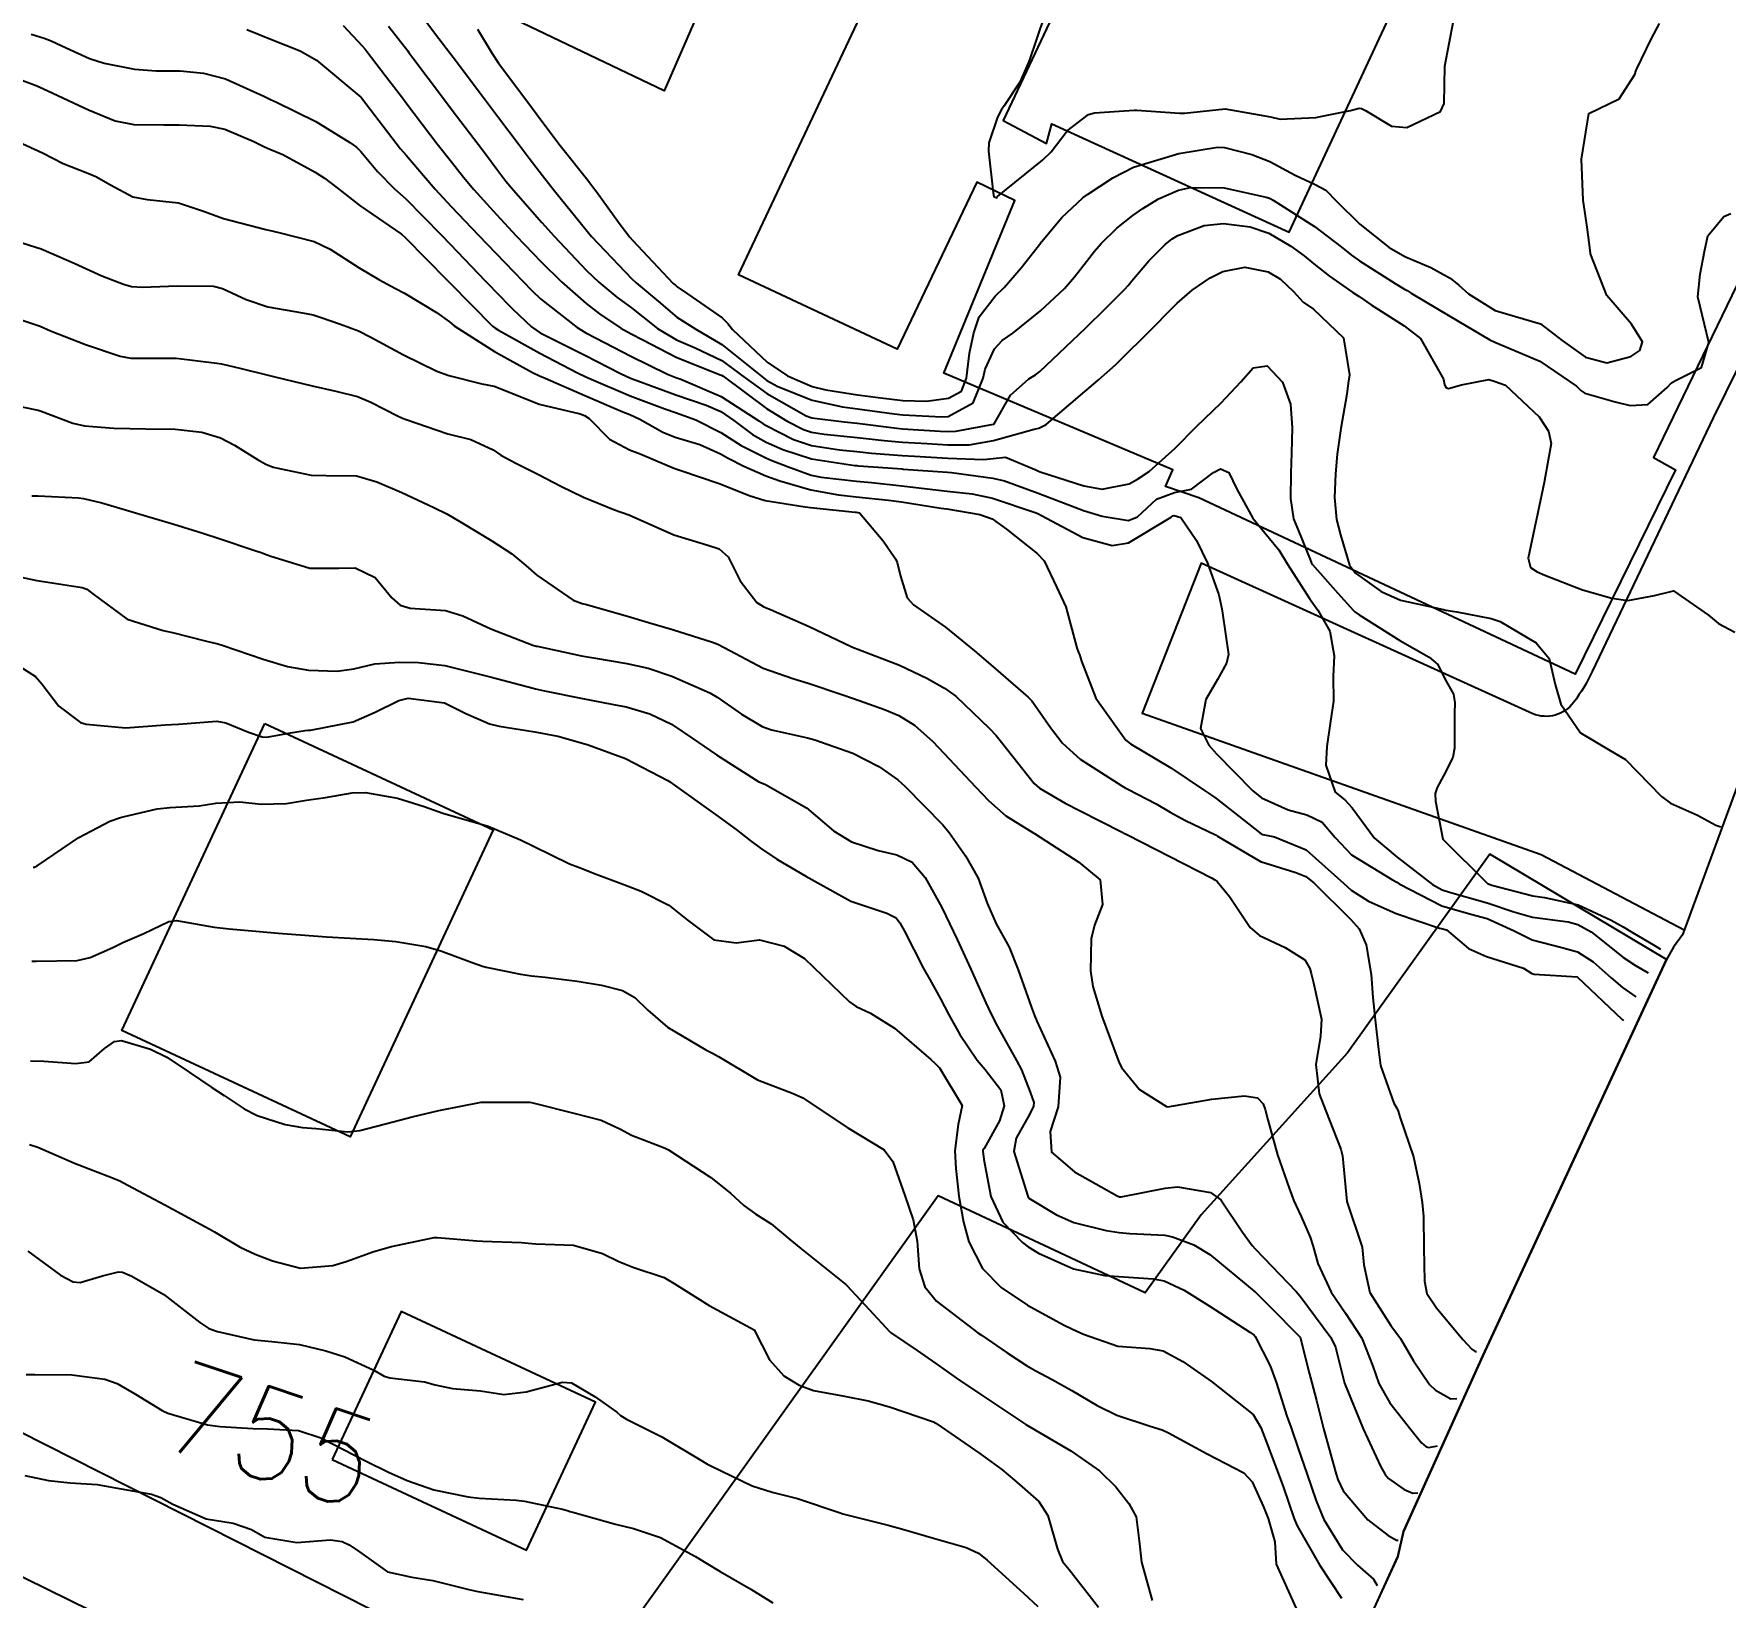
# Model space of a CAD drawing. Header units: metres. Extents: x 318500 to 325275, y 7408834 to 7428799.
# Drawn here: x 323340.6 to 323415, y 7418585.8 to 7418654.6 of the extents above; entities that cross this region are included whole.
import ezdxf
from ezdxf.enums import TextEntityAlignment as Align

# ---------------------------------------------------------------- set-up
doc = ezdxf.new("R2010")
doc.units = ezdxf.units.M
doc.header["$MEASUREMENT"] = 0
for name, color, linetype in [('Area', 45, 'Continuous'), ('Cotas', 45, 'Continuous'), ('Curvas de Nivel 1m', 11, 'Continuous'), ('Curvas de Nivel 5m', 15, 'Continuous'), ('Edificações', 30, 'Continuous'), ('Vias Primárias', 230, 'Continuous')]:
    doc.layers.add(name, color=color, linetype=linetype)
doc.styles.add('Style-STANDARD', font='STANDARD.shx')

msp = doc.modelspace()

# ---------------------------------------------------------------- linework, layer by layer
at = {"layer": 'Area'}
msp.add_lwpolyline([(323416.638, 7418624.364), (323413.169, 7418614.929), (323412.768, 7418614.376), (323412.467, 7418613.837), (323404.384, 7418596.399), (323400.884, 7418588.664), (323400.642, 7418587.575), (323395.802, 7418577.078)], dxfattribs=at)
at = {"layer": 'Curvas de Nivel 1m', "flags": 128}
for points, elevation in [([(323357.401, 7418655.747), (323358.445, 7418654.367), (323358.926, 7418653.731), (323359.067, 7418653.546), (323360.457, 7418651.709), (323361.029, 7418650.948), (323361.977, 7418649.685), (323362.422, 7418649.097), (323362.997, 7418648.341), (323363.526, 7418647.665), (323364.963, 7418645.883), (323365.167, 7418645.647), (323366.933, 7418643.793), (323367.123, 7418643.617), (323368.115, 7418642.796), (323368.915, 7418642.111), (323369.753, 7418641.582), (323370.9, 7418640.895), (323372.58, 7418639.545), (323372.877, 7418639.32), (323373.352, 7418639.054), (323374.864, 7418638.447), (323376.198, 7418638.158), (323376.859, 7418638.073), (323378.473, 7418637.849), (323378.855, 7418637.808), (323380.572, 7418637.717), (323380.855, 7418637.737), (323381.949, 7418638.333), (323382.396, 7418639.415), (323382.479, 7418639.821), (323382.9, 7418640.717), (323383.233, 7418641.077), (323383.694, 7418641.398), (323384.92, 7418642.377), (323385.967, 7418643.364), (323386.416, 7418643.88), (323386.948, 7418644.554), (323387.299, 7418645.002), (323387.585, 7418645.344), (323388.279, 7418646.028), (323388.979, 7418646.584), (323389.415, 7418646.892), (323390.108, 7418647.313), (323390.994, 7418647.696), (323391.518, 7418647.815), (323392.995, 7418647.795), (323394.851, 7418647.392), (323394.991, 7418647.342), (323395.054, 7418647.312), (323395.16, 7418647.247), (323396.973, 7418646.095), (323398.142, 7418645.202), (323398.597, 7418644.836), (323398.954, 7418644.585), (323400.526, 7418643.592), (323400.942, 7418643.34), (323401.051, 7418643.279), (323401.234, 7418643.166), (323402.925, 7418642.15), (323404.692, 7418641.113), (323404.908, 7418640.997), (323405.086, 7418640.929), (323406.896, 7418640.174), (323408.497, 7418639.066), (323408.693, 7418638.878), (323408.877, 7418638.764), (323410.208, 7418638.375), (323410.872, 7418638.217), (323411.638, 7418638.257), (323412.495, 7418639.014), (323412.682, 7418639.213), (323412.885, 7418639.338), (323414, 7418639.886), (323414.332, 7418640.989), (323414.135, 7418641.779), (323413.837, 7418642.997), (323413.95, 7418643.995), (323414.134, 7418644.992), (323414.28, 7418645.681), (323414.983, 7418646.53), (323415.298, 7418646.664)], 737), ([(323354.234, 7418654.945), (323355.073, 7418654.04), (323355.194, 7418653.901), (323355.288, 7418653.777), (323356.1, 7418652.719), (323356.839, 7418651.753), (323357.036, 7418651.492), (323358.375, 7418649.736), (323359.002, 7418648.939), (323359.534, 7418648.261), (323359.981, 7418647.715), (323360.974, 7418646.623), (323361.848, 7418645.687), (323362.943, 7418644.539), (323363.841, 7418643.661), (323364.921, 7418642.71), (323365.519, 7418642.244), (323366.455, 7418641.627), (323366.906, 7418641.374), (323367.414, 7418641.1), (323368.891, 7418640.346), (323370.826, 7418639.571), (323370.88, 7418639.55), (323370.947, 7418639.501), (323372.858, 7418638.091), (323373.772, 7418637.526), (323374.492, 7418637.161), (323374.845, 7418637.037), (323375.393, 7418636.956), (323376.843, 7418636.804), (323378.043, 7418636.673), (323378.841, 7418636.606), (323379.935, 7418636.538), (323380.841, 7418636.485), (323381.777, 7418636.484), (323382.843, 7418636.672), (323384.637, 7418637.172), (323384.848, 7418637.226), (323385.169, 7418637.375), (323386.872, 7418638.831), (323387.15, 7418639.073), (323387.473, 7418639.344), (323388.214, 7418640.013), (323388.9, 7418640.689), (323389.226, 7418641.004), (323389.555, 7418641.32), (323390.924, 7418642.717), (323391.595, 7418643.29), (323392.387, 7418643.83), (323392.943, 7418644.117), (323393.902, 7418644.304), (323394.943, 7418644.097), (323395.478, 7418643.782), (323396.046, 7418643.233), (323396.477, 7418642.771), (323396.929, 7418642.456), (323398.253, 7418641.2), (323398.521, 7418639.56), (323398.458, 7418639.196), (323398.391, 7418638.713), (323398.127, 7418637.201), (323397.967, 7418636.08), (323397.9, 7418635.204), (323397.857, 7418634.162), (323397.942, 7418633.203), (323398.114, 7418632.521), (323398.516, 7418631.194), (323398.775, 7418630.84), (323399.915, 7418630.026), (323400.757, 7418629.65), (323402.656, 7418629.237), (323402.751, 7418629.213), (323403.236, 7418629.133), (323404.746, 7418628.85), (323405.139, 7418628.711), (323406.73, 7418627.78), (323407.3, 7418627.081), (323407.571, 7418625.939), (323407.807, 7418625.073), (323408.681, 7418623.813), (323409.99, 7418623.04), (323410.664, 7418622.643), (323412.241, 7418621.014), (323412.637, 7418620.719), (323413.833, 7418620.193), (323414.628, 7418619.752), (323414.86, 7418619.67)], 739), ([(323356.232, 7418654.913), (323357.071, 7418653.817), (323357.124, 7418653.749), (323357.298, 7418653.517), (323358.644, 7418651.734), (323359.032, 7418651.214), (323360.171, 7418649.713), (323360.534, 7418649.235), (323360.999, 7418648.613), (323361.393, 7418648.093), (323361.721, 7418647.689), (323362.969, 7418646.271), (323363.52, 7418645.664), (323364.938, 7418644.164), (323365.477, 7418643.642), (323366.273, 7418642.979), (323366.919, 7418642.514), (323367.422, 7418642.119), (323368.064, 7418641.603), (323368.903, 7418641.102), (323369.72, 7418640.76), (323370.889, 7418640.192), (323371.756, 7418639.557), (323372.868, 7418638.745), (323374.606, 7418637.762), (323374.853, 7418637.68), (323376.276, 7418637.496), (323376.849, 7418637.433), (323378.598, 7418637.214), (323378.847, 7418637.192), (323380.501, 7418637.089), (323380.846, 7418637.068), (323381.193, 7418637.081), (323382.85, 7418637.398), (323382.876, 7418637.41), (323383.598, 7418638.671), (323384.402, 7418639.387), (323384.696, 7418639.569), (323384.885, 7418639.714), (323385.742, 7418640.523), (323386.613, 7418641.354), (323386.913, 7418641.639), (323387.777, 7418642.486), (323388.624, 7418643.333), (323388.769, 7418643.495), (323388.936, 7418643.71), (323389.679, 7418644.59), (323390.405, 7418645.308), (323390.716, 7418645.551), (323390.966, 7418645.705), (323392.115, 7418646.141), (323392.974, 7418646.233), (323394.15, 7418646.081), (323394.968, 7418645.799), (323395.937, 7418645.235), (323396.523, 7418644.796), (323396.952, 7418644.444), (323397.641, 7418643.903), (323398.665, 7418643.194), (323398.937, 7418643.013), (323399.465, 7418642.652), (323400.918, 7418641.724), (323401.642, 7418641.159), (323402.648, 7418639.379), (323402.702, 7418639.143), (323402.749, 7418639.012), (323402.878, 7418638.959), (323403.449, 7418639.131), (323404.639, 7418639.358), (323404.883, 7418639.293), (323405.374, 7418639.105), (323406.866, 7418637.717), (323407.115, 7418637.339), (323407.272, 7418637.084), (323407.387, 7418636.547), (323407.132, 7418635.085), (323407.085, 7418634.827), (323406.806, 7418633.508), (323406.734, 7418633.158), (323406.718, 7418633.091), (323406.384, 7418631.494), (323406.473, 7418631.093), (323406.777, 7418630.892), (323407.106, 7418630.754), (323408.766, 7418630.109), (323410.065, 7418629.736), (323410.759, 7418629.643), (323411.93, 7418629.851), (323412.766, 7418630.063), (323414.311, 7418628.987), (323414.745, 7418628.63), (323415.466, 7418628.243)], 738), ([(323360.147, 7418654.781), (323360.796, 7418653.704), (323361.064, 7418653.277), (323362.266, 7418651.682), (323363.025, 7418650.67), (323363.787, 7418649.662), (323364.995, 7418648.128), (323365.205, 7418647.86), (323365.362, 7418647.644), (323366.416, 7418646.181), (323366.852, 7418645.622), (323366.958, 7418645.497), (323368.76, 7418643.593), (323368.85, 7418643.512), (323368.929, 7418643.446), (323369.384, 7418643.127), (323370.915, 7418642.07), (323371.166, 7418641.82), (323371.371, 7418641.563), (323372.889, 7418640.118), (323373.785, 7418639.526), (323374.873, 7418639.054), (323375.469, 7418638.906), (323376.868, 7418638.694), (323377.777, 7418638.566), (323378.865, 7418638.439), (323379.894, 7418638.415), (323380.867, 7418638.542), (323381.443, 7418638.852), (323381.661, 7418639.422), (323381.791, 7418640.527), (323381.981, 7418641.419), (323382.221, 7418642.113), (323382.926, 7418643.025), (323383.318, 7418643.404), (323384.063, 7418644.273), (323384.929, 7418645.38), (323384.942, 7418645.399), (323384.961, 7418645.422), (323385.854, 7418646.489), (323386.779, 7418647.353), (323386.992, 7418647.505), (323388.098, 7418648.24), (323389.004, 7418648.705), (323391.01, 7418649.3), (323392.71, 7418649.579), (323393.014, 7418649.569), (323394.215, 7418649.258), (323395.007, 7418648.949), (323396.12, 7418648.352), (323396.997, 7418647.939), (323397.478, 7418647.693), (323397.948, 7418647.206), (323398.975, 7418646.197), (323400.255, 7418645.177), (323400.956, 7418644.78), (323402.093, 7418644.295), (323402.947, 7418643.814), (323403.328, 7418643.519), (323403.754, 7418643.128), (323404.929, 7418642.395), (323405.926, 7418642.099), (323406.921, 7418641.815), (323407.868, 7418641.076), (323408.899, 7418640.339), (323409.842, 7418640.1), (323410.9, 7418640.373), (323411.291, 7418640.64), (323411.412, 7418641.025), (323410.921, 7418641.793), (323409.834, 7418643.051), (323409.126, 7418644.89), (323409.102, 7418645.059), (323408.975, 7418646.06), (323408.831, 7418647.062), (323408.8, 7418647.256), (323408.724, 7418649.064), (323409.04, 7418651.06), (323410.378, 7418651.719), (323411.066, 7418652.788), (323411.13, 7418652.978), (323411.156, 7418653.039), (323411.784, 7418654.335), (323412.156, 7418655.024)], 736), ([(323340.499, 7418654.552), (323341.074, 7418654.381), (323341.377, 7418654.27), (323342.041, 7418653.955), (323343.063, 7418653.484), (323343.712, 7418653.278), (323345.057, 7418653.019), (323346.007, 7418652.949), (323347.056, 7418652.94), (323348.082, 7418652.847), (323349.051, 7418652.598), (323350.737, 7418651.835), (323351.038, 7418651.684), (323351.304, 7418651.559), (323353.024, 7418650.718), (323354.522, 7418649.787), (323354.812, 7418649.587), (323355.006, 7418649.396), (323355.745, 7418648.516), (323356.498, 7418647.757), (323356.983, 7418647.305), (323358.544, 7418645.734), (323358.954, 7418645.309), (323360.483, 7418643.707), (323360.703, 7418643.478), (323360.925, 7418643.249), (323361.691, 7418642.461), (323362.525, 7418641.676), (323362.906, 7418641.421), (323363.404, 7418641.164), (323364.892, 7418640.423), (323366.43, 7418639.627), (323366.877, 7418639.42), (323367.194, 7418639.297), (323368.866, 7418638.686), (323370.211, 7418638.225), (323370.856, 7418637.946), (323371.427, 7418637.561), (323372.24, 7418636.945), (323372.841, 7418636.608), (323373.583, 7418636.274), (323374.834, 7418635.875), (323376.743, 7418635.579), (323376.831, 7418635.57), (323376.905, 7418635.563), (323378.205, 7418635.469), (323378.829, 7418635.424), (323378.872, 7418635.417), (323380.828, 7418635.279), (323380.994, 7418635.262), (323382.824, 7418635.021), (323383.329, 7418634.896), (323384.815, 7418634.363), (323386.423, 7418633.738), (323386.804, 7418633.6), (323387.633, 7418633.342), (323388.797, 7418633.152), (323389.184, 7418633.324), (323390.029, 7418634.094), (323390.816, 7418634.385), (323391.567, 7418634.54), (323392.534, 7418635.274), (323392.832, 7418635.431), (323393.204, 7418635.266), (323393.552, 7418634.53), (323394.256, 7418633.255), (323394.794, 7418632.617), (323395.406, 7418631.86), (323395.783, 7418631.235), (323396.757, 7418629.719), (323397.117, 7418629.214), (323397.649, 7418628.294), (323397.843, 7418627.203), (323397.796, 7418626.289), (323397.81, 7418625.203), (323397.671, 7418624.219), (323397.517, 7418623.207), (323397.48, 7418622.385), (323397.883, 7418621.201), (323398.303, 7418620.861), (323398.633, 7418620.513), (323399.61, 7418619.18), (323400.608, 7418618.339), (323402.168, 7418617.146), (323402.586, 7418616.903), (323402.922, 7418616.798), (323404.578, 7418616.335), (323405.739, 7418615.932), (323406.569, 7418615.702), (323408.14, 7418615.493), (323408.565, 7418615.382), (323409.144, 7418615.051), (323409.936, 7418614.422), (323410.549, 7418613.94), (323411.103, 7418613.582), (323411.65, 7418613.25)], 741), ([(323339.054, 7418652.921), (323340.722, 7418652.296), (323341.043, 7418652.154), (323341.454, 7418651.964), (323343.029, 7418651.225), (323344.195, 7418650.75), (323345.02, 7418650.579), (323346.344, 7418650.573), (323347.02, 7418650.574), (323348.38, 7418650.509), (323349.018, 7418650.376), (323350.308, 7418649.841), (323350.777, 7418649.603), (323351.007, 7418649.502), (323351.572, 7418649.257), (323352.997, 7418648.492), (323353.415, 7418648.224), (323353.968, 7418647.795), (323354.978, 7418647.009), (323356.796, 7418645.752), (323356.958, 7418645.617), (323358.809, 7418643.731), (323358.929, 7418643.608), (323359.858, 7418642.655), (323360.809, 7418641.702), (323360.909, 7418641.628), (323361.071, 7418641.535), (323362.893, 7418640.514), (323364.538, 7418639.653), (323364.878, 7418639.491), (323365.148, 7418639.374), (323366.865, 7418638.648), (323368.383, 7418638.072), (323368.855, 7418637.906), (323369.751, 7418637.581), (323370.845, 7418637.026), (323371.742, 7418636.46), (323372.834, 7418635.915), (323373.101, 7418635.804), (323373.791, 7418635.526), (323374.825, 7418635.157), (323375.264, 7418635.065), (323376.821, 7418634.893), (323377.475, 7418634.825), (323378.818, 7418634.685), (323379.68, 7418634.584), (323380.815, 7418634.454), (323381.907, 7418634.325), (323382.811, 7418634.135), (323384.678, 7418633.505), (323384.801, 7418633.46), (323384.968, 7418633.377), (323386.786, 7418632.409), (323388.067, 7418632.051), (323388.783, 7418632.177), (323390.668, 7418633.302), (323390.743, 7418633.358), (323390.801, 7418633.375), (323391.094, 7418633.296), (323391.775, 7418632.27), (323392.272, 7418631.278), (323392.759, 7418629.891), (323392.897, 7418629.269), (323392.931, 7418629.084), (323393.186, 7418627.265), (323393.106, 7418626.876), (323392.709, 7418626.155), (323392.188, 7418625.278), (323391.953, 7418624.009), (323392.331, 7418623.275), (323392.664, 7418622.895), (323394.264, 7418621.254), (323394.637, 7418620.957), (323395.819, 7418620.419), (323396.63, 7418620.205), (323397.306, 7418619.889), (323397.882, 7418619.201), (323398.609, 7418618.438), (323400.414, 7418617.351), (323400.591, 7418617.244), (323400.706, 7418617.168), (323402.576, 7418616.202), (323403.856, 7418615.836), (323404.568, 7418615.639), (323405.755, 7418615.098), (323406.556, 7418614.702), (323407.854, 7418614.372), (323408.551, 7418614.176), (323409.237, 7418613.74), (323410.026, 7418613.038), (323410.534, 7418612.606), (323411.11, 7418612.2)], 742), ([(323339.595, 7418649.984), (323341.004, 7418649.334), (323341.916, 7418648.873), (323342.995, 7418648.447), (323343.354, 7418648.295), (323343.996, 7418647.925), (323344.982, 7418647.399), (323345.604, 7418647.281), (323346.979, 7418647.13), (323348.082, 7418646.765), (323348.969, 7418646.446), (323350.829, 7418645.965), (323350.962, 7418645.931), (323351.397, 7418645.826), (323352.954, 7418645.438), (323353.653, 7418645.096), (323354.937, 7418644.276), (323355.806, 7418643.767), (323356.537, 7418643.367), (323356.924, 7418643.154), (323358.341, 7418642.311), (323358.912, 7418641.903), (323359.005, 7418641.822), (323359.115, 7418641.727), (323360.893, 7418640.588), (323362.563, 7418639.675), (323362.878, 7418639.53), (323363.118, 7418639.426), (323364.865, 7418638.659), (323366.544, 7418637.936), (323366.853, 7418637.814), (323367.292, 7418637.613), (323368.296, 7418637.05), (323368.842, 7418636.828), (323369.921, 7418636.498), (323370.835, 7418636.089), (323371.176, 7418635.907), (323371.864, 7418635.554), (323372.824, 7418635.124), (323373.446, 7418634.905), (323374.815, 7418634.505), (323376.023, 7418634.286), (323376.811, 7418634.204), (323378.225, 7418634.053), (323378.808, 7418633.981), (323380.535, 7418633.703), (323380.803, 7418633.663), (323382.243, 7418633.416), (323382.797, 7418633.231), (323383.418, 7418632.773), (323384.775, 7418631.708), (323385.082, 7418631.375), (323385.626, 7418630.234), (323386.039, 7418629.361), (323386.518, 7418627.559), (323386.586, 7418627.352), (323386.627, 7418627.26), (323386.716, 7418626.973), (323387.359, 7418625.343), (323388.672, 7418623.492), (323388.883, 7418623.327), (323390.655, 7418622.272), (323392.132, 7418621.278), (323392.439, 7418621.074), (323392.637, 7418620.939), (323394.077, 7418619.804), (323394.621, 7418619.367), (323394.704, 7418619.332), (323395.217, 7418619.241), (323396.612, 7418618.663), (323398.244, 7418617.195), (323398.586, 7418616.891), (323399.348, 7418616.413), (323400.57, 7418615.862), (323402.482, 7418615.22), (323402.561, 7418615.2), (323402.783, 7418615.137), (323403.758, 7418614.328), (323404.549, 7418613.966), (323406.173, 7418613.464), (323406.541, 7418613.225), (323406.641, 7418613.188), (323408.54, 7418613.071), (323410.512, 7418611.193), (323410.57, 7418611.15)], 743), ([(323339.314, 7418645.627), (323340.947, 7418645.114), (323342.4, 7418644.486), (323342.934, 7418644.234), (323343.616, 7418643.93), (323344.561, 7418643.55), (323344.925, 7418643.447), (323345.408, 7418643.422), (323346.926, 7418643.489), (323348.525, 7418643.465), (323348.925, 7418643.365), (323349.959, 7418642.883), (323350.917, 7418642.561), (323352.436, 7418642.293), (323352.914, 7418642.2), (323353.213, 7418642.105), (323354.119, 7418641.792), (323354.906, 7418641.497), (323355.445, 7418641.229), (323356.891, 7418640.451), (323358.353, 7418639.735), (323358.877, 7418639.533), (323360.34, 7418639.176), (323360.87, 7418639.065), (323361.872, 7418638.677), (323362.859, 7418638.28), (323364.657, 7418637.848), (323364.852, 7418637.784), (323365.063, 7418637.647), (323365.947, 7418636.739), (323366.837, 7418636.27), (323367.308, 7418636.086), (323368.479, 7418635.595), (323368.828, 7418635.449), (323369.048, 7418635.367), (323370.818, 7418634.772), (323372.099, 7418634.262), (323372.808, 7418634.042), (323374.558, 7418633.759), (323374.803, 7418633.73), (323376.769, 7418633.522), (323376.8, 7418633.517), (323376.957, 7418633.488), (323377.998, 7418632.256), (323378.543, 7418631.463), (323378.611, 7418631.305), (323378.762, 7418630.7), (323379.055, 7418629.758), (323379.335, 7418629.451), (323380.735, 7418628.458), (323382.008, 7418627.417), (323382.711, 7418626.827), (323384.374, 7418625.385), (323384.529, 7418625.223), (323384.686, 7418625.018), (323385.359, 7418624.048), (323385.887, 7418623.362), (323386.66, 7418622.655), (323388.494, 7418621.48), (323388.641, 7418621.394), (323388.76, 7418621.328), (323390.007, 7418620.683), (323390.63, 7418620.328), (323391.291, 7418619.954), (323392.621, 7418619.32), (323392.711, 7418619.269), (323394.604, 7418618.157), (323396.159, 7418617.664), (323396.594, 7418617.498), (323396.941, 7418617.215), (323398.566, 7418615.594), (323398.946, 7418615.186), (323399.245, 7418614.491), (323399.469, 7418613.181), (323399.543, 7418612.162), (323399.639, 7418611.179), (323399.789, 7418609.879), (323399.872, 7418609.176), (323400.464, 7418607.521), (323400.596, 7418607.303), (323400.658, 7418607.167), (323400.747, 7418606.875), (323401.333, 7418605.156), (323401.583, 7418603.982), (323401.719, 7418603.15), (323401.774, 7418602.53), (323401.788, 7418601.149), (323401.821, 7418599.685), (323401.917, 7418599.146), (323402.341, 7418598.508), (323403.503, 7418597.122), (323403.893, 7418596.693), (323404.051, 7418596.59), (323404.1, 7418596.59)], 744), ([(323338.856, 7418638.41), (323340.809, 7418638.012), (323340.85, 7418638.003), (323340.938, 7418637.969), (323342.341, 7418637.443), (323342.844, 7418637.317), (323344.14, 7418637.217), (323344.843, 7418637.202), (323345.553, 7418637.193), (323346.843, 7418637.176), (323348.012, 7418637.042), (323348.839, 7418636.793), (323349.456, 7418636.471), (323350.463, 7418635.836), (323350.827, 7418635.632), (323351.152, 7418635.5), (323352.82, 7418635.154), (323353.479, 7418635.141), (323354.82, 7418635.115), (323355.72, 7418634.863), (323356.81, 7418634.383), (323358.229, 7418633.736), (323358.796, 7418633.448), (323359.438, 7418633.072), (323360.778, 7418632.262), (323361.652, 7418631.687), (323362.266, 7418631.178), (323362.761, 7418630.748), (323364.351, 7418629.654), (323364.748, 7418629.51), (323364.936, 7418629.458), (323366.74, 7418628.942), (323367.675, 7418628.667), (323368.731, 7418628.355), (323370.491, 7418627.804), (323370.722, 7418627.718), (323370.998, 7418627.566), (323372.707, 7418626.652), (323374.022, 7418626.198), (323374.697, 7418626.005), (323376.175, 7418625.495), (323376.688, 7418625.32), (323378.049, 7418624.835), (323378.681, 7418624.569), (323379.376, 7418624.148), (323380.174, 7418623.437), (323380.662, 7418622.923), (323382.067, 7418621.416), (323382.634, 7418620.829), (323383.398, 7418620.168), (323384.62, 7418619.398), (323384.653, 7418619.38), (323386.602, 7418618.12), (323387.545, 7418617.34), (323387.649, 7418616.265), (323387.289, 7418615.343), (323387.153, 7418614.745), (323387.113, 7418613.344), (323387.217, 7418612.656), (323387.621, 7418611.339), (323388.288, 7418609.527), (323388.368, 7418609.331), (323388.478, 7418609.085), (323389.269, 7418608.119), (323390.461, 7418607.37), (323390.522, 7418607.361), (323392.464, 7418607.697), (323393.888, 7418607.834), (323394.465, 7418607.751), (323394.709, 7418607.492), (323394.797, 7418607.245), (323394.919, 7418606.777), (323395.347, 7418605.236), (323395.853, 7418603.783), (323396.071, 7418603.225), (323396.173, 7418602.999), (323396.393, 7418602.529), (323396.784, 7418601.614), (323396.91, 7418601.212), (323397.117, 7418600.461), (323397.701, 7418599.2), (323398.336, 7418598.277), (323399.063, 7418597.183), (323399.545, 7418595.941), (323399.804, 7418595.175), (323400.287, 7418594.325), (323401.213, 7418593.156), (323401.684, 7418592.572), (323401.883, 7418592.391), (323402, 7418592.366), (323402.38, 7418592.44)], 746), ([(323340.537, 7418634.24), (323340.804, 7418634.239), (323342.585, 7418634.161), (323342.803, 7418634.128), (323343.614, 7418633.928), (323344.795, 7418633.587), (323345.246, 7418633.453), (323346.787, 7418632.994), (323348.051, 7418632.601), (323348.777, 7418632.359), (323350.342, 7418631.836), (323350.664, 7418631.727), (323350.769, 7418631.689), (323350.998, 7418631.598), (323352.762, 7418631.053), (323354.037, 7418631.065), (323354.763, 7418631.078), (323355.639, 7418630.647), (323356.377, 7418629.756), (323356.745, 7418629.433), (323357.185, 7418629.304), (323358.742, 7418629.194), (323359.501, 7418628.956), (323360.73, 7418628.39), (323362.577, 7418627.672), (323362.719, 7418627.632), (323362.768, 7418627.621), (323364.713, 7418627.207), (323365.245, 7418627.109), (323366.709, 7418626.86), (323367.659, 7418626.653), (323368.701, 7418626.314), (323370.365, 7418625.573), (323370.688, 7418625.379), (323371.757, 7418624.63), (323372.675, 7418624.085), (323373.08, 7418623.94), (323374.671, 7418623.588), (323374.989, 7418623.507), (323376.661, 7418622.923), (323377.799, 7418622.327), (323378.644, 7418621.745), (323378.965, 7418621.455), (323380.615, 7418619.76), (323380.899, 7418619.427), (323381.616, 7418618.404), (323382.168, 7418617.414), (323382.574, 7418616.322), (323382.971, 7418615.404), (323383.54, 7418614.385), (323383.928, 7418613.389), (323384.515, 7418611.723), (323384.651, 7418611.378), (323384.762, 7418611.121), (323385.568, 7418609.364), (323385.78, 7418608.667), (323385.689, 7418607.362), (323385.34, 7418606.263), (323385.399, 7418605.365), (323386.417, 7418604.501), (323388.29, 7418603.443), (323388.401, 7418603.399), (323388.472, 7418603.4), (323390.407, 7418603.783), (323390.95, 7418603.834), (323392.405, 7418603.59), (323392.85, 7418603.266), (323393.8, 7418601.842), (323394.235, 7418601.251), (323394.378, 7418601.089), (323396.171, 7418599.223), (323396.347, 7418599.021), (323397.7, 7418597.199), (323397.896, 7418596.777), (323398.3, 7418595.19), (323399.115, 7418593.182), (323399.875, 7418591.545), (323400.083, 7418591.172), (323400.238, 7418590.996), (323400.916, 7418590.518), (323401.3, 7418590.356), (323401.52, 7418590.37)], 747), ([(323340.067, 7418630.667), (323340.755, 7418630.518), (323341.236, 7418630.444), (323342.753, 7418630.206), (323342.951, 7418630.136), (323343.221, 7418629.933), (323344.734, 7418628.811), (323346.311, 7418628.31), (323346.725, 7418628.23), (323348.166, 7418627.868), (323348.718, 7418627.729), (323348.91, 7418627.665), (323350.708, 7418627.055), (323351.786, 7418626.737), (323352.701, 7418626.575), (323353.964, 7418626.529), (323354.703, 7418626.629), (323355.628, 7418626.844), (323356.708, 7418626.927), (323357.542, 7418626.907), (323358.706, 7418626.771), (323359.945, 7418626.468), (323360.699, 7418626.273), (323362.587, 7418625.776), (323362.691, 7418625.747), (323363.086, 7418625.666), (323364.687, 7418625.344), (323366.123, 7418625.067), (323366.683, 7418624.951), (323367.726, 7418624.65), (323368.676, 7418624.196), (323369.592, 7418623.581), (323370.659, 7418622.838), (323372.52, 7418621.663), (323372.641, 7418621.607), (323372.823, 7418621.537), (323374.625, 7418620.513), (323375.805, 7418619.498), (323376.605, 7418619.018), (323377.771, 7418618.642), (323378.6, 7418618.45), (323379.274, 7418618.127), (323379.844, 7418617.441), (323380.57, 7418616.123), (323380.917, 7418615.426), (323381.252, 7418614.724), (323381.85, 7418613.417), (323382.518, 7418611.932), (323382.759, 7418611.406), (323383.018, 7418610.887), (323383.863, 7418609.389), (323384.076, 7418608.986), (323384.466, 7418607.999), (323384.624, 7418607.54), (323384.612, 7418607.378), (323384.455, 7418607.05), (323383.851, 7418605.977), (323383.748, 7418605.39), (323384.354, 7418603.428), (323384.37, 7418603.38), (323384.379, 7418603.359), (323384.4, 7418603.342), (323385.628, 7418602.597), (323386.389, 7418602.272), (323387.804, 7418601.918), (323388.385, 7418601.825), (323388.849, 7418601.787), (323390.384, 7418601.705), (323390.725, 7418601.636), (323391.671, 7418601.281), (323392.374, 7418600.859), (323394.326, 7418599.25), (323394.35, 7418599.226), (323395.007, 7418598.573), (323396.32, 7418597.253), (323396.34, 7418597.22), (323396.747, 7418595.656), (323396.863, 7418595.212), (323397.06, 7418594.436), (323397.377, 7418593.203), (323397.79, 7418591.654), (323397.928, 7418591.195), (323398.007, 7418590.963), (323398.233, 7418590.457), (323399.328, 7418589.179), (323400.21, 7418588.492), (323400.581, 7418588.292), (323400.66, 7418588.29)], 748), ([(323339.841, 7418626.841), (323340.695, 7418626.289), (323340.971, 7418625.966), (323341.715, 7418624.99), (323342.673, 7418624.275), (323342.925, 7418624.188), (323344.671, 7418624.036), (323346.398, 7418624.167), (323346.673, 7418624.179), (323346.979, 7418624.192), (323348.675, 7418624.329), (323349.074, 7418624.254), (323350.06, 7418623.839), (323350.667, 7418623.634), (323350.869, 7418623.626), (323351.919, 7418623.818), (323352.559, 7418623.923), (323352.671, 7418623.932), (323352.797, 7418623.934), (323354.675, 7418624.291), (323355.643, 7418624.729), (323356.685, 7418625.243), (323357.099, 7418625.332), (323358.684, 7418625.128), (323359.628, 7418624.665), (323360.675, 7418624.208), (323361.094, 7418624.113), (323362.672, 7418623.863), (323363.681, 7418623.66), (323364.666, 7418623.391), (323365.02, 7418623.29), (323366.656, 7418622.691), (323368.521, 7418621.713), (323368.641, 7418621.64), (323368.709, 7418621.589), (323370.62, 7418620.213), (323371.528, 7418619.556), (323372.137, 7418619.079), (323372.602, 7418618.735), (323373.315, 7418618.247), (323374.59, 7418617.51), (323376.574, 7418616.404), (323378.158, 7418615.874), (323378.563, 7418615.666), (323378.722, 7418615.458), (323378.926, 7418615.083), (323379.769, 7418613.441), (323380.044, 7418612.957), (323380.517, 7418612.115), (323380.874, 7418611.426), (323381.374, 7418610.544), (323382.133, 7418609.413), (323382.476, 7418608.991), (323383.165, 7418608.098), (323383.324, 7418607.397), (323383.113, 7418606.738), (323382.432, 7418605.524), (323382.387, 7418605.454), (323382.382, 7418605.41), (323382.424, 7418605.038), (323382.739, 7418603.405), (323383.267, 7418602.275), (323384.129, 7418601.384), (323384.377, 7418601.2), (323384.824, 7418600.923), (323386.363, 7418600.228), (323387.755, 7418599.94), (323388.358, 7418599.888), (323389.871, 7418599.793), (323390.356, 7418599.696), (323391.244, 7418599.287), (323392.34, 7418598.599), (323394.134, 7418597.44), (323394.321, 7418597.302), (323394.367, 7418597.249), (323395.025, 7418595.957), (323395.293, 7418595.235), (323395.762, 7418593.744), (323395.946, 7418593.225), (323396.257, 7418592.326), (323396.632, 7418591.214), (323397.042, 7418590.021), (323397.385, 7418589.203), (323398.2, 7418587.861), (323398.869, 7418587.183), (323399.576, 7418586.571), (323399.73, 7418586.29)], 749), ([(323340.528, 7418613.765), (323340.725, 7418613.761), (323342.529, 7418613.8), (323343.104, 7418613.931), (323344.091, 7418614.362), (323344.54, 7418614.58), (323345.458, 7418614.989), (323346.554, 7418615.506), (323346.892, 7418615.548), (323348.551, 7418615.264), (323349.215, 7418615.185), (323350.549, 7418615.072), (323351.367, 7418615.003), (323352.546, 7418614.905), (323353.502, 7418614.839), (323354.545, 7418614.78), (323355.588, 7418614.721), (323356.543, 7418614.628), (323357.869, 7418614.408), (323358.537, 7418614.225), (323359.914, 7418613.709), (323360.368, 7418613.542), (323360.528, 7418613.497), (323362.041, 7418613.193), (323362.525, 7418613.125), (323363.126, 7418613.062), (323364.522, 7418612.892), (323365.602, 7418612.715), (323366.519, 7418612.477), (323367.064, 7418612.16), (323367.643, 7418611.603), (323368.499, 7418610.861), (323370.196, 7418609.861), (323370.482, 7418609.717), (323370.742, 7418609.566), (323372.465, 7418608.548), (323374.034, 7418607.939), (323374.454, 7418607.753), (323374.83, 7418607.506), (323376.444, 7418606.425), (323378.042, 7418605.466), (323378.422, 7418604.952), (323378.949, 7418603.452), (323379.319, 7418602.376), (323379.487, 7418601.443), (323379.584, 7418600.22), (323379.834, 7418599.438), (323380.341, 7418598.797), (323382.163, 7418597.412), (323382.319, 7418597.307), (323383.454, 7418596.536), (323384.306, 7418595.98), (323384.689, 7418595.759), (323385.428, 7418595.363), (323386.293, 7418594.879), (323387.411, 7418594.21), (323388.277, 7418593.781), (323389.736, 7418593.308), (323390.268, 7418593.141), (323390.556, 7418593.005), (323392.252, 7418592.091), (323393.87, 7418591.254), (323394.236, 7418590.848), (323394.735, 7418589.752), (323394.939, 7418589.239), (323395.232, 7418588.207), (323395.281, 7418587.234), (323396.161, 7418585.278)], 751), ([(323340.471, 7418609.385), (323341.064, 7418609.361), (323342.47, 7418609.266), (323343.062, 7418609.34), (323343.737, 7418609.921), (323344.166, 7418610.234), (323344.485, 7418610.268), (323345.753, 7418609.891), (323346.475, 7418609.535), (323347.457, 7418608.878), (323348.455, 7418608.209), (323348.994, 7418607.852), (323349.878, 7418607.272), (323350.442, 7418606.98), (323351.68, 7418606.575), (323352.436, 7418606.445), (323353.037, 7418606.402), (323354.435, 7418606.257), (323354.971, 7418606.308), (323356.439, 7418606.69), (323357.265, 7418606.919), (323358.445, 7418607.198), (323360.301, 7418607.555), (323360.449, 7418607.566), (323362.34, 7418607.562), (323362.449, 7418607.559), (323362.583, 7418607.534), (323364.444, 7418607.069), (323365.583, 7418606.775), (323366.437, 7418606.37), (323366.925, 7418606.102), (323368.254, 7418605.593), (323368.429, 7418605.529), (323368.554, 7418605.463), (323370.41, 7418604.248), (323371.282, 7418603.557), (323371.858, 7418603.014), (323372.391, 7418602.632), (323373.065, 7418602.208), (323373.891, 7418601.517), (323374.374, 7418601.118), (323376.134, 7418599.712), (323376.351, 7418599.533), (323376.399, 7418599.489), (323377.39, 7418598.419), (323378.282, 7418597.461), (323378.3, 7418597.44), (323378.32, 7418597.43), (323379.496, 7418596.626), (323380.306, 7418596.062), (323381.225, 7418595.421), (323382.289, 7418594.694), (323384.27, 7418593.38), (323386.253, 7418592.217), (323387.519, 7418591.337), (323388.233, 7418590.634), (323388.808, 7418589.904), (323389.12, 7418589.317), (323389.258, 7418588.261), (323389.361, 7418587.312), (323389.834, 7418585.636)], 752), ([(323340.426, 7418605.703), (323340.801, 7418605.58), (323342.414, 7418604.875), (323344.083, 7418604.237), (323344.403, 7418604.093), (323344.758, 7418603.905), (323346.387, 7418603.044), (323348.141, 7418602.095), (323348.372, 7418601.97), (323348.565, 7418601.857), (323349.701, 7418601.178), (323350.36, 7418600.868), (323351.12, 7418600.581), (323352.355, 7418600.255), (323353.774, 7418600.368), (323354.358, 7418600.553), (323355.584, 7418600.983), (323356.365, 7418601.213), (323358.24, 7418601.602), (323358.369, 7418601.609), (323360.121, 7418601.456), (323360.367, 7418601.44), (323362.084, 7418601.391), (323362.367, 7418601.354), (323362.711, 7418601.322), (323364.366, 7418601.269), (323365.637, 7418600.905), (323366.359, 7418600.552), (323367.026, 7418600.279), (323368.353, 7418599.846), (323368.803, 7418599.585), (323370.336, 7418598.618), (323372.32, 7418597.54), (323372.993, 7418596.216), (323373.63, 7418595.52), (323374.294, 7418595.103), (323374.926, 7418594.868), (323376.287, 7418594.623), (323377.338, 7418594.42), (323378.28, 7418594.156), (323380.208, 7418593.493), (323380.27, 7418593.456), (323380.311, 7418593.43), (323382.25, 7418592.1), (323383.217, 7418591.395), (323383.769, 7418590.921), (323384.232, 7418590.538), (323384.84, 7418589.985), (323385.237, 7418589.365), (323385.671, 7418587.885), (323385.887, 7418587.355), (323386.185, 7418586.996), (323387.464, 7418585.337)], 753), ([(323340.36, 7418601.007), (323341.799, 7418599.946), (323342.346, 7418599.659), (323342.658, 7418599.622), (323343.641, 7418599.921), (323344.352, 7418600.101), (323344.523, 7418600.079), (323344.933, 7418599.901), (323346.338, 7418599.093), (323347.92, 7418597.864), (323348.316, 7418597.6), (323348.7, 7418597.468), (323350.309, 7418597.101), (323351.094, 7418597.033), (323352.307, 7418596.902), (323353.468, 7418596.623), (323354.299, 7418596.354), (323355.575, 7418595.761), (323356.042, 7418595.509), (323356.287, 7418595.434), (323357.815, 7418595.256), (323358.284, 7418595.129), (323359.04, 7418594.955), (323360.282, 7418594.864), (323361.295, 7418594.7), (323362.281, 7418594.809), (323363.879, 7418595.239), (323364.286, 7418595.215), (323365.318, 7418594.591), (323366.273, 7418593.914), (323366.433, 7418593.779), (323366.7, 7418593.614), (323368.259, 7418592.829), (323370.039, 7418591.767), (323370.241, 7418591.648), (323370.405, 7418591.558), (323372.231, 7418590.679), (323373.106, 7418590.404), (323374.226, 7418590.119), (323376.105, 7418589.491), (323376.219, 7418589.448), (323376.276, 7418589.433), (323378.212, 7418588.942), (323378.908, 7418588.751), (323380.204, 7418588.372), (323381.643, 7418587.97), (323382.195, 7418587.719), (323382.574, 7418587.404), (323384.169, 7418585.954), (323384.797, 7418585.37)], 754), ([(323340.228, 7418591.127), (323341.265, 7418590.909), (323342.223, 7418590.811), (323343.406, 7418590.738), (323344.22, 7418590.588), (323345.796, 7418590.306), (323346.214, 7418590.157), (323346.744, 7418589.875), (323348.204, 7418589.229), (323349.397, 7418589.037), (323350.199, 7418588.753), (323350.79, 7418588.415), (323352.194, 7418588.183), (323353.675, 7418588.306), (323354.194, 7418588.221), (323354.501, 7418588.083), (323354.952, 7418587.769), (323356.177, 7418586.898), (323357.254, 7418586.654), (323358.172, 7418586.518), (323359.761, 7418586.109), (323360.165, 7418586.023), (323362.16, 7418585.67)], 756)]:
    msp.add_lwpolyline(points, dxfattribs=dict(at, elevation=elevation))
at = {"layer": 'Curvas de Nivel 5m', "flags": 128}
for points, elevation in [([(323385.09, 7418655.38), (323384.42, 7418653.39), (323384.003, 7418652.449), (323383.325, 7418651.406), (323383.204, 7418651.241), (323383.032, 7418650.902), (323382.649, 7418649.78), (323382.622, 7418649.414), (323382.834, 7418647.569), (323382.863, 7418647.411), (323382.989, 7418647.362), (323383.013, 7418647.386), (323383.032, 7418647.409), (323385.006, 7418649.019), (323385.384, 7418649.374), (323386.087, 7418650.302), (323387.035, 7418651.027), (323387.289, 7418651.094), (323389.038, 7418651.22), (323389.15, 7418651.217), (323391.037, 7418651.079), (323391.252, 7418651.082), (323393.04, 7418651.27), (323395.035, 7418650.913), (323395.459, 7418650.819), (323397.035, 7418650.885), (323397.311, 7418650.942), (323398.552, 7418651.205), (323398.947, 7418651.295), (323399.041, 7418651.289), (323399.222, 7418651.197), (323400.365, 7418650.509), (323401.033, 7418650.448), (323402.513, 7418651.148), (323402.681, 7418651.51), (323402.713, 7418653.145), (323403.09, 7418655.14)], 735), ([(323349.993, 7418654.76), (323351.075, 7418654.327), (323352.34, 7418653.817), (323353.064, 7418653.408), (323355.012, 7418651.78), (323355.04, 7418651.749), (323356.558, 7418649.757), (323356.761, 7418649.507), (323357.005, 7418649.228), (323358.285, 7418647.737), (323358.979, 7418646.979), (323360.191, 7418645.712), (323360.948, 7418644.919), (323362.14, 7418643.682), (323362.528, 7418643.278), (323362.922, 7418642.907), (323364.522, 7418641.654), (323364.907, 7418641.422), (323365.36, 7418641.186), (323366.891, 7418640.383), (323368.508, 7418639.596), (323368.878, 7418639.446), (323369.094, 7418639.37), (323370.866, 7418638.607), (323372.527, 7418637.545), (323372.716, 7418637.409), (323372.848, 7418637.331), (323374.045, 7418636.724), (323374.839, 7418636.457), (323376.069, 7418636.267), (323376.837, 7418636.188), (323377.478, 7418636.122), (323378.836, 7418636.017), (323379.371, 7418635.987), (323380.835, 7418635.898), (323382.413, 7418635.835), (323382.835, 7418635.887), (323383.374, 7418635.94), (323384.712, 7418635.382), (323384.829, 7418635.331), (323384.904, 7418635.304), (323386.82, 7418634.689), (323387.624, 7418634.536), (323388.822, 7418634.776), (323389.179, 7418634.971), (323389.697, 7418635.317), (323390.84, 7418636.337), (323391.782, 7418637.286), (323392.871, 7418638.337), (323393.728, 7418639.262), (323394.275, 7418639.87), (323394.891, 7418639.957), (323395.561, 7418639.24), (323395.915, 7418638.279), (323395.991, 7418637.233), (323395.957, 7418636.12), (323395.939, 7418635.233), (323395.921, 7418634.126), (323396.057, 7418633.231), (323396.275, 7418632.708), (323396.782, 7418631.445), (323396.841, 7418631.28), (323396.885, 7418631.218), (323398.002, 7418629.961), (323398.695, 7418629.191), (323398.749, 7418629.135), (323398.934, 7418629.001), (323400.731, 7418627.87), (323402.027, 7418627.15), (323402.395, 7418626.823), (323402.711, 7418626.196), (323403.086, 7418625.516), (323403.147, 7418625.133), (323403.142, 7418624.684), (323403.137, 7418623.133), (323403.064, 7418622.734), (323402.652, 7418621.926), (323402.374, 7418621.414), (323402.285, 7418621.145), (323402.301, 7418620.809), (323402.62, 7418619.14), (323404.591, 7418617.19), (323404.773, 7418617.108), (323406.583, 7418616.643), (323407.096, 7418616.569), (323408.578, 7418616.239), (323410.034, 7418615.572), (323410.564, 7418615.276), (323410.971, 7418615.026), (323411.972, 7418614.434), (323412.2, 7418614.3)], 740), ([(323340.109, 7418641.978), (323340.906, 7418641.701), (323341.359, 7418641.507), (323342.894, 7418640.896), (323344.416, 7418640.388), (323344.886, 7418640.305), (323346.476, 7418640.305), (323346.886, 7418640.297), (323348.668, 7418640.079), (323348.883, 7418640.045), (323349.737, 7418639.847), (323350.876, 7418639.563), (323351.221, 7418639.481), (323352.869, 7418639.079), (323353.912, 7418638.841), (323354.862, 7418638.611), (323355.456, 7418638.368), (323356.654, 7418637.753), (323356.785, 7418637.687), (323356.849, 7418637.656), (323357.001, 7418637.596), (323358.842, 7418636.969), (323359.843, 7418636.718), (323360.836, 7418636.262), (323361.176, 7418636.037), (323361.833, 7418635.685), (323362.823, 7418635.187), (323363.805, 7418634.67), (323364.808, 7418634.189), (323366.165, 7418633.63), (323366.797, 7418633.399), (323367.167, 7418633.242), (323368.784, 7418632.53), (323370.282, 7418632.07), (323370.775, 7418631.911), (323371.174, 7418631.564), (323371.708, 7418630.504), (323372.429, 7418629.545), (323372.747, 7418629.362), (323373.04, 7418629.241), (323374.735, 7418628.488), (323376.613, 7418627.6), (323376.721, 7418627.55), (323376.882, 7418627.488), (323378.71, 7418626.794), (323379.917, 7418626.226), (323380.695, 7418625.782), (323381.185, 7418625.425), (323382.676, 7418624.004), (323382.96, 7418623.693), (323383.196, 7418623.402), (323384.643, 7418621.58), (323384.876, 7418621.376), (323385.998, 7418620.724), (323386.63, 7418620.393), (323388.504, 7418619.449), (323388.621, 7418619.39), (323388.661, 7418619.37), (323388.74, 7418619.328), (323390.606, 7418618.366), (323392.436, 7418617.429), (323392.591, 7418617.348), (323392.698, 7418617.269), (323393.236, 7418616.608), (323394.147, 7418615.254), (323394.557, 7418614.9), (323395.679, 7418614.361), (323396.546, 7418613.827), (323396.77, 7418613.444), (323396.835, 7418613.216), (323396.935, 7418612.813), (323397.287, 7418611.208), (323397.237, 7418610.471), (323397.033, 7418609.212), (323397.187, 7418607.929), (323397.457, 7418607.205), (323398.135, 7418605.494), (323398.206, 7418605.193), (323398.4, 7418603.19), (323399.077, 7418601.183), (323399.144, 7418600.407), (323399.406, 7418599.179), (323400.328, 7418597.737), (323400.753, 7418597.163), (323401.335, 7418596.179), (323402.041, 7418595.144), (323402.296, 7418594.889), (323402.978, 7418594.512), (323403.24, 7418594.52)], 745), ([(323340.589, 7418617.896), (323340.656, 7418617.902), (323340.763, 7418617.967), (323342.603, 7418619.205), (323343.971, 7418619.92), (323344.439, 7418620.086), (323344.613, 7418620.132), (323346.053, 7418620.462), (323346.62, 7418620.533), (323347.895, 7418620.596), (323348.623, 7418620.717), (323349.691, 7418620.776), (323350.623, 7418620.681), (323351.736, 7418620.706), (323352.625, 7418620.843), (323353.455, 7418620.971), (323354.631, 7418621.179), (323355.21, 7418621.192), (323356.628, 7418620.934), (323357.794, 7418620.566), (323358.618, 7418620.275), (323360.61, 7418619.7), (323362.03, 7418619.104), (323362.602, 7418618.824), (323364.197, 7418618.051), (323364.593, 7418617.903), (323364.779, 7418617.834), (323365.248, 7418617.64), (323366.583, 7418617.136), (323367.346, 7418616.841), (323368.57, 7418616.225), (323369.364, 7418615.582), (323370.547, 7418614.699), (323371.531, 7418614.57), (323372.547, 7418614.702), (323373.636, 7418614.431), (323374.535, 7418613.876), (323374.934, 7418613.506), (323376.515, 7418611.972), (323376.801, 7418611.774), (323377.442, 7418611.476), (323378.5, 7418610.822), (323380.098, 7418609.436), (323380.295, 7418609.25), (323380.476, 7418609.073), (323381.468, 7418607.42), (323381.292, 7418606.577), (323381.141, 7418605.423), (323381.192, 7418604.649), (323381.322, 7418603.421), (323381.534, 7418602.273), (323381.769, 7418601.416), (323382.363, 7418600.248), (323383.18, 7418599.398), (323384.339, 7418598.631), (323385.924, 7418597.758), (323386.323, 7418597.57), (323386.815, 7418597.345), (323388.315, 7418596.822), (323389.723, 7418596.718), (323390.313, 7418596.625), (323391.177, 7418596.155), (323392.301, 7418595.37), (323392.446, 7418595.269), (323394.278, 7418593.813), (323394.613, 7418593.245), (323394.831, 7418592.672), (323395.378, 7418591.233), (323395.608, 7418590.603), (323396.083, 7418589.222), (323396.215, 7418588.917), (323397.2, 7418587.205), (323398.168, 7418585.74)], 750), ([(323340.286, 7418595.574), (323340.665, 7418595.577), (323342.286, 7418595.56), (323343.74, 7418595.374), (323344.283, 7418595.174), (323345.091, 7418594.71), (323346.271, 7418593.992), (323346.519, 7418593.878), (323348.263, 7418593.368), (323348.826, 7418593.287), (323350.26, 7418593.196), (323350.898, 7418593.183), (323352.26, 7418593.119), (323353.255, 7418592.79), (323354.248, 7418592.281), (323355.24, 7418591.765), (323356.233, 7418591.28), (323357.055, 7418590.91), (323358.222, 7418590.501), (323359.731, 7418590.191), (323360.217, 7418590.141), (323361.844, 7418590.047), (323362.215, 7418590.009), (323363.88, 7418589.645), (323364.146, 7418589.578), (323364.209, 7418589.553), (323364.334, 7418589.513), (323366.211, 7418588.989), (323367.014, 7418588.802), (323368.202, 7418588.408), (323369.738, 7418587.567), (323370.186, 7418587.29), (323370.819, 7418586.915), (323372.169, 7418586.131), (323373.132, 7418585.525)], 755)]:
    msp.add_lwpolyline(points, dxfattribs=dict(at, elevation=elevation))
at = {"layer": 'Edificações'}
for points in [[(323368.113, 7418696.127), (323395.037, 7418683.31), (323405.54, 7418678.724), (323398.777, 7418663.849), (323391.178, 7418667.492), (323383.268, 7418650.763), (323385.181, 7418649.749), (323385.419, 7418650.606), (323395.858, 7418645.845), (323410.074, 7418676.378), (323415.953, 7418673.753)], [(323372.896, 7418662.483), (323368.358, 7418652.058), (323359.177, 7418656.464)], [(323420.948, 7418654.64), (323411.888, 7418635.93), (323412.864, 7418635.393), (323408.449, 7418626.397), (323391.884, 7418634.147), (323390.42, 7418634.655), (323390.738, 7418635.38), (323380.663, 7418639.641), (323383.791, 7418647.231), (323382.112, 7418648.046), (323378.617, 7418640.703), (323371.629, 7418643.967), (323379.159, 7418659.945)]]:
    msp.add_lwpolyline(points, dxfattribs=at)
for points in [[(323350.791, 7418624.223), (323360.828, 7418619.545), (323354.533, 7418606.04), (323344.497, 7418610.718)], [(323391.839, 7418568.642), (323395.018, 7418575.226), (323400.642, 7418587.575), (323400.884, 7418588.664), (323404.384, 7418596.399), (323408.169, 7418604.564), (323410.885, 7418610.425), (323412.467, 7418613.837), (323404.696, 7418618.468), (323398.429, 7418609.733), (323391.987, 7418602.607), (323389.521, 7418599.164), (323380.413, 7418603.445), (323365.936, 7418583.18)], [(323353.752, 7418591.839), (323362.306, 7418587.852), (323365.337, 7418594.355), (323356.782, 7418598.342)]]:
    msp.add_lwpolyline(points, close=True, dxfattribs=at)
at = {"layer": 'Vias Primárias'}
for points in [[(323715.644, 7420145.548, 0), (323709.04, 7420132.939)], [(323831.088, 7420001.787, 0), (323833.844, 7420008.443, 0.220888)], [(323421.699, 7418652.241), (323414.518, 7418637.675), (323409.198, 7418626.511, -0.049352), (323408.38, 7418625.156, -0.338069), (323406.583, 7418624.645), (323391.991, 7418631.276), (323389.397, 7418624.679), (323406.954, 7418618.452), (323413.247, 7418615.142)], [(323391.128, 7418567.172), (323334.018, 7418596.069), (323310.648, 7418606.369, 0.007678), (323309.836, 7418606.712, -0.20297), (323308.679, 7418607.867, 0.178758), (323306.773, 7418609.959, 0.189856), (323303.741, 7418610.271, 0.148917), (323301.834, 7418609.053, 0.217408), (323300.959, 7418605.994, 0.31224), (323303.866, 7418602.903, -0.040487), (323309.273, 7418601.28, -0.046458), (323311.339, 7418600.243), (323322.508, 7418594.533, -0.106405), (323325.758, 7418591.879, -0.260048), (323326.196, 7418589.257), (323321.568, 7418579.694)], [(323377.642, 7418537.347), (323363.729, 7418517.255), (323347.521, 7418494.593, -0.075053), (323345.859, 7418492.883, -0.337096), (323343.108, 7418492.883), (323331.931, 7418498.23), (323323.623, 7418502.661, -0.391309), (323322.288, 7418506.498), (323327.729, 7418516.569), (323331.12, 7418521.633, 0.104546), (323331.837, 7418523.418, 0.224947), (323330.417, 7418528.566), (323315.412, 7418545.856), (323312.692, 7418549.045, -0.340167), (323312.495, 7418552.936, 0.006386), (323316.493, 7418558.874), (323323.214, 7418570.017), (323327.789, 7418579.912), (323331.085, 7418586.546, -0.186296), (323332.665, 7418587.993, -0.18507), (323337.371, 7418588.026), (323357.43, 7418578.147), (323373.998, 7418570.045), (323388.552, 7418561.837)]]:
    msp.add_lwpolyline(points, format="xyb", dxfattribs=at)

# ---------------------------------------------------------------- texts
at = {"layer": 'Cotas', "style": 'Style-STANDARD'}
msp.add_text('755', height=4, rotation=341.65884, dxfattribs=at).set_placement((323351.072, 7418592.913, 755), align=Align.MIDDLE_CENTER)

doc.saveas('drawing.dxf')
